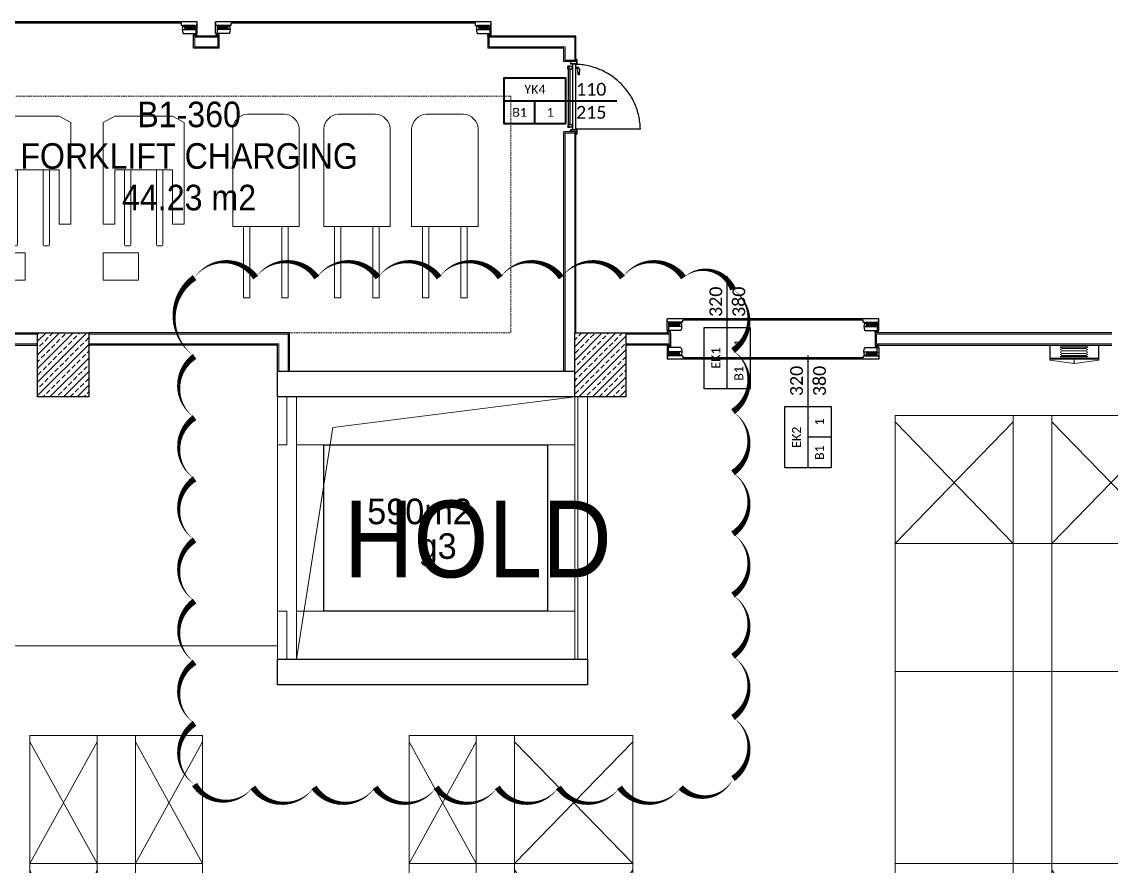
# Model space of a CAD drawing. Header units: metres. Extents: x -20317 to 2216, y -10281 to 3094.
# Drawn here: x -8503 to -6799, y -3259 to -1940 of the extents above; entities that cross this region are included whole.
import ezdxf
from ezdxf.enums import TextEntityAlignment as Align

# ---------------------------------------------------------------- set-up
doc = ezdxf.new("R2010")
doc.units = ezdxf.units.M
doc.header["$MEASUREMENT"] = 0
for name, pattern in [('DASHED', [19.05, 12.7, -6.35]), ('DASHED2', [9.525, 6.35, -3.175]), ('HIDDEN', [9.525, 6.35, -3.175]), ('HIDDEN2', [0.1875, 0.125, -0.0625])]:
    doc.linetypes.add(name, pattern=pattern)
doc.layers.get('0').update_dxf_attribs({"color": 30, "lineweight": 0})
for name, color, linetype, lineweight in [('Ag-040', 2, 'Continuous', 20), ('AG-DOOR-NOTATION-FIRE', 1, 'Continuous', 40), ('AG-FIRE-HOSE', 1, 'Continuous', 0), ('AG-FURNITURE', 9, 'Continuous', 9), ('AG-Wall', 4, 'Continuous', 20), ('AI-040 @ 250', 2, 'Continuous', 20), ('HOLD', 7, 'Continuous', 0), ('shaft', 3, 'Continuous', 20), ('SP1-Equipment', 4, 'Continuous', 9), ('SP2-Flooring', 4, 'DASHED2', 9)]:
    doc.layers.add(name, color=color, linetype=linetype, lineweight=lineweight)
for name, color, linetype in [('AG-DOOR', 2, 'Continuous'), ('AG-DOOR-NOTATION-ROLLING', 52, 'Continuous'), ('AG-DOOR-OPENING', 9, 'HIDDEN'), ('AG-PLASTER', 73, 'Continuous'), ('AI-Equipment unfixed', 7, 'Continuous'), ('V-0_Hatch_Concrete', 252, 'Continuous'), ('V-2_Column', 160, 'Continuous'), ('V-2_Wall_Concrete', 160, 'Continuous'), ('V-5_Mechanical', 222, 'Continuous')]:
    doc.layers.add(name, color=color, linetype=linetype)
doc.styles.add('$0$ARIAL', font='arial.ttf', dxfattribs={"width": 0.9})
doc.styles.add('ARIAL-ING', font='arial.ttf')
doc.styles.add('CALIBRI LIGHT', font='calibril.ttf')
doc.styles.add('IKEA-ACAD-A103_2 Kartal B3 (P1 Parking Level)$0$IIS IKEA SANS', font='')
doc.styles.get('IKEA-ACAD-A103_2 Kartal B3 (P1 Parking Level)$0$IIS IKEA SANS').set_extended_font_data('IKEA Sans')

# ---------------------------------------------------------------- blocks, each defined once
blk = doc.blocks.new('*U16')
at = {"style": '$0$ARIAL'}
for tag, p in [('NO', (1.676, 0.8)), ('MAHAL', (1.676, -1.8)), ('ALAN', (1.676, -4.4))]:
    blk.add_attdef(tag, text='', height=1.6, dxfattribs=at).set_placement(p, align=Align.MIDDLE_CENTER)
blk = doc.blocks.new('$0$150714_ARSA$0$KOLON 80X120')
at = {"layer": 'V-0_Hatch_Concrete'}
h = blk.add_hatch(dxfattribs=at)
h.set_pattern_fill('ANSI33', color=256, scale=60)
h.set_pattern_definition([(45, (-19036.79, -4512.143), (-10.606602, 10.606602), []), (45, (-19026.183, -4512.143), (-10.606602, 10.606602), [7.5, -3.75])])
h.paths.add_polyline_path([(0, 100), (80, 100), (80, 0), (0, 0)])
blk.add_lwpolyline([(0, 100), (80, 100), (80, 0), (0, 0), (0, 100)])
blk = doc.blocks.new('PLR_Fork lift Counter balance')
at = {"layer": 'AG-FURNITURE', "linetype": 'Continuous'}
for p, q in [((268, 2891), (168, 2891)), ((168, 2891), (168, 1776)), ((268, 1776), (268, 2891)), ((868, 2891), (768, 2891)), ((768, 2891), (768, 1776)), ((868, 1776), (868, 2891)), ((0, 1776), (0, 1610)), ((152, 1776), (0, 1776)), ((1041, 1776), (125, 1776)), ((1041, 1776), (1041, 1610)), ((0, 1610), (0, 1176)), ((1041, 1314), (1041, 1610)), ((1041, 1176), (1041, 1314)), ((0, 1176), (0, 270)), ((1041, 270), (1041, 1176)), ((0, 270), (0, 248)), ((0, 248), (8, 205)), ((8, 205), (23, 164)), ((1018, 164), (1033, 205)), ((1033, 205), (1041, 248)), ((1041, 248), (1041, 270)), ((23, 164), (44, 126)), ((44, 126), (73, 93)), ((73, 93), (106, 64)), ((106, 64), (144, 43)), ((144, 43), (185, 28)), ((185, 28), (228, 20)), ((228, 20), (250, 20)), ((250, 20), (791, 20)), ((791, 20), (813, 20)), ((813, 20), (856, 28)), ((856, 28), (897, 43)), ((897, 43), (935, 64)), ((935, 64), (968, 93)), ((968, 93), (997, 126)), ((997, 126), (1018, 164))]:
    blk.add_line(p, q, dxfattribs=at)
blk = doc.blocks.new('PLR_Fork lift Reach truck')
at = {"layer": 'AG-FURNITURE', "linetype": 'Continuous'}
for p, q in [((768, 1270), (2358, 1270)), ((768, 1085), (768, 1270)), ((2358, 1270), (2458, 1085)), ((768, 1085), (1618, 1085)), ((1618, 185), (1618, 1085)), ((2458, 185), (2458, 1085)), ((428, 849), (428, 919)), ((443, 934), (1618, 934)), ((443, 834), (1618, 834)), ((428, 349), (428, 419)), ((443, 434), (1618, 434)), ((443, 334), (1618, 334)), ((768, 185), (1618, 185)), ((768, 0), (768, 185)), ((2358, 0), (2458, 185)), ((768, 0), (2358, 0)), ((770, 0), (1685, 0)), ((770, 0), (770, 0))]:
    blk.add_line(p, q, dxfattribs=at)
for centre, start, end in [((443, 919), 90, 180), ((443, 849), 180, 270), ((443, 419), 90, 180), ((443, 349), 180, 270)]:
    blk.add_arc(centre, 15, start, end, dxfattribs=at)
blk = doc.blocks.new('PLR_Fork lift Electric power jack')
at = {"layer": 'AG-FURNITURE', "linetype": 'Continuous'}
for p, q in [((73, 1780), (7, 1714)), ((120, 1837), (100, 1837)), ((100, 1837), (100, 1787)), ((630, 1837), (100, 1837)), ((630, 1787), (630, 1837)), ((640, 1787), (630, 1787)), ((723, 1714), (657, 1780)), ((0, 1697), (0, 1527)), ((730, 1529), (730, 1697)), ((0, 1527), (0, 1387)), ((0, 1387), (0, 1172)), ((730, 1387), (730, 1529)), ((730, 1172), (730, 1387)), ((25, 1147), (705, 1147)), ((90, 1147), (90, 90)), ((270, 90), (270, 1147)), ((460, 1147), (460, 90)), ((640, 90), (640, 1147)), ((460, 90), (460, 82))]:
    blk.add_line(p, q, dxfattribs=at)
for centre, radius, start, end in [((25, 1697), 25, 135, 180), ((92, 1763), 25.6, 71.5868, 138.6502), ((640, 1763), 24.6, 44.4741, 90.1596), ((705, 1697), 25, 0, 45), ((25, 1172), 25, 180.0925, 269.9664), ((705, 1172), 25, 270.0336, 359.9075), ((180, 90), 90, 180, 0), ((550, 90), 90, 180, 0)]:
    blk.add_arc(centre, radius, start, end, dxfattribs=at)
blk = doc.blocks.new('A$C49C51FAF')
at = {"layer": 'AG-FURNITURE', "linetype": 'DASHED', "ltscale": 2}
for p, q in [((11510, 4261), (0, 4261)), ((0, 4261), (0, 560))]:
    blk.add_line(p, q, dxfattribs=at)
blk.add_lwpolyline([(11510, 4261), (11510, 560), (0, 560)], dxfattribs=at)
at = {"layer": 'AG-FURNITURE', "linetype": 'Continuous', "flags": 128}
for points in [[(6375, 1386), (5820, 1386), (5820, 1811), (6375, 1811)], [(8148, 1386), (7593, 1386), (7593, 1811), (8148, 1811)], [(9451, 1386), (9901, 1386), (9901, 1736), (9451, 1736)], [(10439, 1386), (10889, 1386), (10889, 1736), (10439, 1736)]]:
    blk.add_lwpolyline(points, close=True, dxfattribs=at)
at = {"layer": 'AI-Equipment unfixed', "linetype": 'Continuous', "zscale": 1000}
for name, p, rotation in [('PLR_Fork lift Counter balance', (1550, 4002), 180), ('PLR_Fork lift Counter balance', (2926, 4002), 180), ('PLR_Fork lift Counter balance', (4348, 4002), 180), ('PLR_Fork lift Reach truck', (6376, 1492), 90), ('PLR_Fork lift Reach truck', (8148, 1492), 90)]:
    blk.add_blockref(name, p, dxfattribs=dict(at, rotation=rotation))
for p in [(9183, 1915), (10171, 1915)]:
    blk.add_blockref('PLR_Fork lift Electric power jack', p, dxfattribs=at)
blk = doc.blocks.new('*U43')
at = {"layer": 'AG-DOOR'}
for p, q in [((-1424, -762), (-1424, -578)), ((-1418, -633), (-1424, -578)), ((-1418, -633), (-1424, -578)), ((1887, -578), (-1424, -578)), ((-1179, -633), (-1418, -633)), ((-1401, -633), (-1401, -762)), ((1643, -599), (-1179, -599)), ((-1179, -633), (-1179, -599)), ((1643, -633), (1643, -599)), ((1643, -633), (1882, -633)), ((1865, -633), (1865, -762)), ((1882, -633), (1887, -578)), ((1882, -633), (1887, -578)), ((1887, -762), (1887, -578)), ((-1207, -762), (-1424, -762)), ((-1418, -800), (-1418, -779)), ((-1368, -779), (-1418, -779)), ((-1418, -800), (-1368, -800)), ((-1415, -762), (-1415, -779)), ((-1191, -697), (-1401, -697)), ((-1399, -762), (-1399, -779)), ((-1368, -800), (-1368, -779)), ((1655, -697), (1865, -697)), ((1670, -762), (1887, -762)), ((1832, -800), (1832, -779)), ((1832, -779), (1882, -779)), ((1882, -800), (1832, -800)), ((1862, -762), (1862, -779)), ((1879, -762), (1879, -779)), ((1882, -800), (1882, -779))]:
    blk.add_line(p, q, dxfattribs=at)
for centre, radius, start, end in [((-1188, -724), 217, 156.7324, 169.4598), ((-1381, -641), 7.52, 23.2679, 156.7321), ((-1167, -724), 217, 156.7324, 172.9381), ((-1573, -724), 217, 20.7991, 23.2649), ((-1573, -724), 217, 20.7991, 23.2649), ((-1360, -641), 7.52, 23.2679, 156.7321), ((-1146, -724), 217, 156.7313, 172.9401), ((-1552, -724), 217, 20.7991, 23.2649), ((-1552, -724), 217, 20.7991, 23.2649), ((-1339, -641), 7.52, 23.2679, 156.7321), ((-1126, -724), 217, 156.7313, 172.9401), ((-1531, -724), 217, 20.7991, 23.2649), ((-1318, -641), 7.52, 23.2679, 156.7321), ((-1105, -724), 217, 156.7313, 172.9401), ((-1511, -724), 217, 20.7991, 23.2649), ((-1297, -641), 7.52, 23.2679, 156.7321), ((-1084, -724), 217, 156.7313, 172.9401), ((-1490, -724), 217, 20.7991, 23.2649), ((-1276, -641), 7.52, 23.2679, 156.7321), ((-1063, -724), 217, 156.7313, 172.9401), ((-1469, -724), 217, 20.7991, 23.2649), ((-1255, -641), 7.52, 23.2679, 156.7321), ((-1042, -724), 217, 156.6879, 172.941), ((-1447, -723), 216, 20.7967, 23.2721), ((-1234, -641), 7.52, 23.2679, 156.7321), ((-1021, -724), 217, 156.6868, 172.9413), ((-1427, -724), 217, 20.7991, 23.2649), ((-1214, -641), 7.52, 23.2663, 156.7337), ((-1319, -700), 129, 331.1568, 29.3851), ((1783, -700), 129, 150.6149, 208.8432), ((1677, -641), 7.52, 23.2663, 156.7337), ((1485, -724), 217, 7.0587, 23.3132), ((1890, -724), 217, 156.7351, 159.2009), ((1698, -641), 7.52, 23.2679, 156.7321), ((1506, -724), 217, 7.059, 23.3121), ((1911, -723), 216, 156.7279, 159.2033), ((1719, -641), 7.52, 23.2679, 156.7321), ((1527, -724), 217, 7.0599, 23.2687), ((1933, -724), 217, 156.7351, 159.2009), ((1740, -641), 7.52, 23.2679, 156.7321), ((1548, -724), 217, 7.0599, 23.2687), ((1953, -724), 217, 156.7351, 159.2009), ((1761, -641), 7.52, 23.2679, 156.7321), ((1568, -724), 217, 7.0599, 23.2687), ((1974, -724), 217, 156.7351, 159.2009), ((1782, -641), 7.52, 23.2679, 156.7321), ((1589, -724), 217, 7.0599, 23.2687), ((1995, -724), 217, 156.7351, 159.2009), ((1802, -641), 7.52, 23.2679, 156.7321), ((1610, -724), 217, 7.0599, 23.2687), ((2016, -724), 217, 156.7351, 159.2009), ((2016, -724), 217, 156.7351, 159.2009), ((1823, -641), 7.52, 23.2679, 156.7321), ((1631, -724), 217, 7.0619, 23.2676), ((2037, -724), 217, 156.7351, 159.2009), ((2037, -724), 217, 156.7351, 159.2009), ((1844, -641), 7.52, 23.2679, 156.7321), ((1652, -724), 217, 10.5402, 23.2676)]:
    blk.add_arc(centre, radius, start, end, dxfattribs=at)
blk = doc.blocks.new('Racking 1_2')
at = {"layer": 'SP1-Equipment', "color": 7, "linetype": 'Continuous', "lineweight": 20}
for p, q in [((0, 1050), (0, 1650)), ((3000, 1050), (0, 1050)), ((0, 1050), (0, 0)), ((100, 1050), (1500, 525)), ((3000, 0), (3000, 1050)), ((100, 0), (1500, 525)), ((0, 0), (3000, 0))]:
    blk.add_line(p, q, dxfattribs=at)
blk = doc.blocks.new('Racking 1_5')
at = {"layer": 'SP1-Equipment', "color": 7, "linetype": 'Continuous', "lineweight": 20}
for p, q in [((3000, 1050), (0, 1050)), ((0, 1050), (0, 0)), ((3000, 0), (3000, 1050)), ((0, 0), (3000, 0))]:
    blk.add_line(p, q, dxfattribs=at)
blk.add_point((0, 1050), dxfattribs=at)
blk = doc.blocks.new('Racking 1')
at = {"layer": 'SP1-Equipment', "color": 7, "linetype": 'Continuous', "lineweight": 20}
for p, q in [((0, 1050), (0, 1650)), ((3000, 1050), (0, 1050)), ((0, 1050), (0, 0)), ((3000, 0), (3000, 1050)), ((0, 0), (3000, 0))]:
    blk.add_line(p, q, dxfattribs=at)
blk = doc.blocks.new('Racking 1_7')
at = {"layer": 'SP1-Equipment', "color": 7, "linetype": 'Continuous', "lineweight": 20}
for p, q in [((3000, 1850), (0, 1850)), ((0, 1850), (0, 0)), ((100, 1850), (1500, 925)), ((3000, 0), (3000, 1850)), ((100, 0), (1500, 925)), ((0, 0), (3000, 0))]:
    blk.add_line(p, q, dxfattribs=at)
blk.add_point((0, 1850), dxfattribs=at)
blk = doc.blocks.new('Racking 1_10')
at = {"layer": 'SP1-Equipment', "color": 7, "linetype": 'Continuous', "lineweight": 20}
for p, q in [((0, 1850), (0, 2450)), ((3000, 1850), (0, 1850)), ((0, 1850), (0, 0)), ((3000, 0), (3000, 1850)), ((0, 0), (3000, 0))]:
    blk.add_line(p, q, dxfattribs=at)
blk = doc.blocks.new('Racking 1_8')
at = {"layer": 'SP1-Equipment', "color": 7, "linetype": 'Continuous', "lineweight": 20}
for p, q in [((3000, 1850), (0, 1850)), ((0, 1850), (0, 0)), ((3000, 0), (3000, 1850)), ((0, 0), (3000, 0))]:
    blk.add_line(p, q, dxfattribs=at)
blk.add_point((0, 1850), dxfattribs=at)
blk = doc.blocks.new('Racking 1_34')
at = {"layer": 'SP1-Equipment', "color": 7, "linetype": 'Continuous', "lineweight": 20}
for p, q in [((0, 1850), (0, 2450)), ((2000, 1850), (0, 1850)), ((0, 1850), (0, 0)), ((2000, 0), (2000, 1850)), ((0, 0), (2000, 0))]:
    blk.add_line(p, q, dxfattribs=at)
blk = doc.blocks.new('Racking 1_35')
at = {"layer": 'SP1-Equipment', "color": 7, "linetype": 'Continuous', "lineweight": 20}
for p, q in [((2000, 1850), (0, 1850)), ((0, 1850), (0, 0)), ((2000, 0), (2000, 1850)), ((0, 0), (2000, 0))]:
    blk.add_line(p, q, dxfattribs=at)
blk.add_point((0, 1850), dxfattribs=at)
blk = doc.blocks.new('Racking 1_38')
at = {"layer": 'SP1-Equipment', "color": 7, "linetype": 'Continuous', "lineweight": 20}
for p, q in [((0, 1850), (0, 2450)), ((2000, 1850), (0, 1850)), ((0, 1850), (0, 0)), ((100, 0), (2000, 1850)), ((2000, 0), (100, 1850)), ((2000, 0), (2000, 1850)), ((0, 0), (2000, 0))]:
    blk.add_line(p, q, dxfattribs=at)
blk = doc.blocks.new('Racking 1_39')
at = {"layer": 'SP1-Equipment', "color": 7, "linetype": 'Continuous', "lineweight": 20}
for p, q in [((2000, 1850), (0, 1850)), ((0, 1850), (0, 0)), ((100, 0), (2000, 1850)), ((2000, 0), (100, 1850)), ((2000, 0), (2000, 1850)), ((0, 0), (2000, 0))]:
    blk.add_line(p, q, dxfattribs=at)
blk.add_point((0, 1850), dxfattribs=at)
blk = doc.blocks.new('A$C2E8D7F0A')
at = {"layer": 'SP1-Equipment', "color": 7, "linetype": 'Continuous', "lineweight": 20}
for p, q in [((7880, 36208), (7880, 34208)), ((8930, 36208), (7880, 36208)), ((8930, 34208), (8930, 36208)), ((9530, 36208), (8930, 36208)), ((9530, 36208), (9530, 34208)), ((10580, 36208), (9530, 36208)), ((10580, 34208), (10580, 36208)), ((13810, 36208), (13810, 34208)), ((14860, 36208), (13810, 36208)), ((14860, 34208), (14860, 36208)), ((15460, 36208), (14860, 36208)), ((15460, 36208), (15460, 34208)), ((17310, 36208), (15460, 36208)), ((17310, 34208), (17310, 36208)), ((7880, 36108), (8930, 34208)), ((7880, 34208), (8930, 36108)), ((9530, 36108), (10580, 34208)), ((9530, 34208), (10580, 36108)), ((13810, 36108), (14860, 34208)), ((13810, 34208), (14860, 36108)), ((15460, 36108), (17310, 34208)), ((15460, 34208), (17310, 36108)), ((15460, 34208), (17310, 34208))]:
    blk.add_line(p, q, dxfattribs=at)
at = {"layer": 'SP1-Equipment', "color": 7, "linetype": 'Continuous', "lineweight": 40, "zscale": 1000, "rotation": 270}
for name, p in [('Racking 1_38', (21410, 41208)), ('Racking 1_34', (21410, 39208)), ('Racking 1_10', (21410, 37208)), ('Racking 1_2', (7880, 34208)), ('Racking 1', (13810, 34208)), ('Racking 1_10', (21410, 34208))]:
    blk.add_blockref(name, p, dxfattribs=at)
at = {"layer": 'SP1-Equipment', "color": 7, "linetype": 'Continuous', "lineweight": 40, "xscale": -0.9999999999999999, "zscale": 1000, "rotation": 90}
for name, p in [('Racking 1_39', (25710, 41208)), ('Racking 1_35', (25710, 39208)), ('Racking 1_8', (25710, 37208)), ('Racking 1_5', (10580, 34208)), ('Racking 1_7', (17310, 34208)), ('Racking 1_7', (25710, 34208))]:
    blk.add_blockref(name, p, dxfattribs=at)
blk = doc.blocks.new('YD')
at = {"layer": 'AG-FIRE-HOSE'}
for p, q in [((-165, 214, 1020), (-165, 564, 1020)), ((-130, 569, 1020), (-130, 209, 1020)), ((-90, 209, 1020), (-90, 569, 1020)), ((-51, 569, 1020), (-51, 209, 1020)), ((-220, 389, 1020), (-204, 389, 1020))]:
    blk.add_line(p, q, dxfattribs=at)
at = {"layer": 'AG-FIRE-HOSE', "elevation": 1020}
for points in [[(-220, 770), (-236, 770), (-288, 394, 0.037389), (-220, 389, -23668932620.97506)], [(-220, 0), (-236, 0), (-288, 384, -0.037389), (-220, 389, 23668932620.97506)]]:
    blk.add_lwpolyline(points, format="xyb", dxfattribs=at)
for points in [[(-220, 0), (0, 0), (0, 770), (-220, 770), (-220, 0)], [(-181, 605), (-165, 564), (-149, 605), (-130, 569), (-110, 605), (-90, 569), (-71, 605), (-51, 569), (-31, 605)], [(-181, 173), (-165, 214), (-149, 173), (-130, 209), (-110, 173), (-90, 209), (-71, 173), (-51, 209), (-31, 173)]]:
    blk.add_lwpolyline(points, dxfattribs=at)
for points in [[(-204, 8), (-8, 8), (-8, 762), (-204, 762)], [(-185, 173), (-181, 173), (-181, 605), (-185, 605)], [(-31, 605), (-28, 605), (-28, 173), (-31, 173)]]:
    blk.add_lwpolyline(points, close=True, dxfattribs=at)
blk = doc.blocks.new('*U118')
blk.add_lwpolyline([(1000, -450), (2200, -450), (2200, 450), (1000, 450)], close=True)
for points in [[(2200, 0), (0, 0)], [(1600, -450), (1600, 0)]]:
    blk.add_lwpolyline(points)
at = {"style": 'CALIBRI LIGHT'}
for tag, height, p in [('GENİŞLİK', 250, (500, 225)), ('KAPIKODU', 175, (1600, 225)), ('YÜKSEKLİK', 250, (500, -225)), ('KATTAKI.SAYISI', 175, (1300, -225)), ('BULUNDUGU.KAT', 175, (1900, -225))]:
    blk.add_attdef(tag, text='', height=height, dxfattribs=at).set_placement(p, align=Align.MIDDLE_CENTER)
blk = doc.blocks.new('A$C18A714C1')
at = {"layer": 'AG-DOOR'}
for p, q in [((-355.6, 3.7), (-355.6, 22.2)), ((-355, 16.7), (-355.6, 22.2)), ((-355, 16.7), (-355.6, 22.2)), ((5.6, 22.2), (-355.6, 22.2)), ((-18.9, 20.1), (-331.1, 20.1)), ((-331.1, 16.7), (-331.1, 20.1)), ((-18.9, 16.7), (-18.9, 20.1)), ((5, 16.7), (5.6, 22.2)), ((5, 16.7), (5.6, 22.2)), ((5.6, 3.7), (5.6, 22.2)), ((-333.8, 3.7), (-355.6, 3.7)), ((-331.1, 16.7), (-355, 16.7)), ((-355, 0), (-355, 2.1)), ((-350, 2.1), (-355, 2.1)), ((-354.7, 3.7), (-354.7, 2.1)), ((-353.3, 16.7), (-353.3, 3.7)), ((-332.3, 10.3), (-353.3, 10.3)), ((-353.1, 3.7), (-353.1, 2.1)), ((-350, 0), (-350, 2.1)), ((-18.9, 16.7), (5, 16.7)), ((-17.7, 10.3), (3.3, 10.3)), ((-16.2, 3.7), (5.6, 3.7)), ((0, 0), (0, 2.1)), ((0, 2.1), (5, 2.1)), ((3.1, 3.7), (3.1, 2.1)), ((3.3, 16.7), (3.3, 3.7)), ((4.7, 3.7), (4.7, 2.1)), ((5, 0), (5, 2.1)), ((-355, 0), (-350, 0)), ((5, 0), (0, 0))]:
    blk.add_line(p, q, dxfattribs=at)
for centre, radius, start, end in [((-332, 7.6), 21.7, 156.7324, 169.4598), ((-351.2, 15.9), 0.752, 23.2679, 156.7321), ((-329.9, 7.6), 21.7, 156.7324, 172.9381), ((-370.5, 7.6), 21.7, 20.7991, 23.2649), ((-370.5, 7.6), 21.7, 20.7991, 23.2649), ((-349.1, 15.9), 0.752, 23.2679, 156.7321), ((-327.8, 7.6), 21.7, 156.7313, 172.9401), ((-368.4, 7.6), 21.7, 20.7991, 23.2649), ((-368.4, 7.6), 21.7, 20.7991, 23.2649), ((-347.1, 15.9), 0.752, 23.2679, 156.7321), ((-325.7, 7.6), 21.7, 156.7313, 172.9401), ((-366.3, 7.6), 21.7, 20.7991, 23.2649), ((-345, 15.9), 0.752, 23.2679, 156.7321), ((-323.7, 7.6), 21.7, 156.7313, 172.9401), ((-364.2, 7.6), 21.7, 20.7991, 23.2649), ((-342.9, 15.9), 0.752, 23.2679, 156.7321), ((-321.6, 7.6), 21.7, 156.7313, 172.9401), ((-362.2, 7.6), 21.7, 20.7991, 23.2649), ((-340.8, 15.9), 0.752, 23.2679, 156.7321), ((-319.5, 7.6), 21.7, 156.7313, 172.9401), ((-360.1, 7.6), 21.7, 20.7991, 23.2649), ((-338.7, 15.9), 0.752, 23.2679, 156.7321), ((-317.4, 7.6), 21.7, 156.6879, 172.941), ((-357.9, 7.7), 21.6, 20.7967, 23.2721), ((-336.6, 15.9), 0.752, 23.2679, 156.7321), ((-315.3, 7.6), 21.7, 156.6868, 172.9413), ((-355.9, 7.6), 21.7, 20.7991, 23.2649), ((-334.5, 15.9), 0.752, 23.2663, 156.7337), ((-345.1, 10), 12.9, 331.1568, 29.3851), ((-4.9, 10), 12.9, 150.6149, 208.8432), ((-15.5, 15.9), 0.752, 23.2663, 156.7337), ((-34.7, 7.6), 21.7, 7.0587, 23.3132), ((5.9, 7.6), 21.7, 156.7351, 159.2009), ((-13.4, 15.9), 0.752, 23.2679, 156.7321), ((-32.6, 7.6), 21.7, 7.059, 23.3121), ((7.9, 7.7), 21.6, 156.7279, 159.2033), ((-11.3, 15.9), 0.752, 23.2679, 156.7321), ((-30.5, 7.6), 21.7, 7.0599, 23.2687), ((10.1, 7.6), 21.7, 156.7351, 159.2009), ((-9.2, 15.9), 0.752, 23.2679, 156.7321), ((-28.4, 7.6), 21.7, 7.0599, 23.2687), ((12.2, 7.6), 21.7, 156.7351, 159.2009), ((-7.1, 15.9), 0.752, 23.2679, 156.7321), ((-26.3, 7.6), 21.7, 7.0599, 23.2687), ((14.2, 7.6), 21.7, 156.7351, 159.2009), ((-5, 15.9), 0.752, 23.2679, 156.7321), ((-24.3, 7.6), 21.7, 7.0599, 23.2687), ((16.3, 7.6), 21.7, 156.7351, 159.2009), ((-2.9, 15.9), 0.752, 23.2679, 156.7321), ((-22.2, 7.6), 21.7, 7.0599, 23.2687), ((18.4, 7.6), 21.7, 156.7351, 159.2009), ((18.4, 7.6), 21.7, 156.7351, 159.2009), ((-0.9, 15.9), 0.752, 23.2679, 156.7321), ((-20.1, 7.6), 21.7, 7.0619, 23.2676), ((20.5, 7.6), 21.7, 156.7351, 159.2009), ((20.5, 7.6), 21.7, 156.7351, 159.2009), ((1.2, 15.9), 0.752, 23.2679, 156.7321), ((-18, 7.6), 21.7, 10.5402, 23.2676)]:
    blk.add_arc(centre, radius, start, end, dxfattribs=at)
blk = doc.blocks.new('A$C32196F0F')
at = {"color": 122}
for p, q in [((11, 3.5), (10.5, 3.5)), ((10.5, 3.5), (10.5, 0.3)), ((15.2, 0), (10.8, 0)), ((11, 6.5), (11, 7.5)), ((15, 6.5), (15, 7.5)), ((15.5, 3.5), (15, 3.5)), ((15.5, 3.5), (15.5, 0.3)), ((15.5, 3), (101.5, 3)), ((15.5, 0.5), (101.5, 0.5)), ((101.5, 3.5), (102, 3.5)), ((101.5, 3.5), (101.5, 0.3)), ((101.8, 0), (106.2, 0)), ((102, 6.5), (102, 7.5)), ((106, 6.5), (106, 7.5)), ((106, 3.5), (106.5, 3.5)), ((106.5, 3.5), (106.5, 0.3))]:
    blk.add_line(p, q, dxfattribs=at)
at = {"linetype": 'HIDDEN2'}
for p, q in [((109.9, 12.8), (107.4, 12.8)), ((108.7, 11.6), (108.7, 14.1))]:
    blk.add_line(p, q, dxfattribs=at)
at = {"color": 253}
blk.add_lwpolyline([(12.2, 12), (12.2, 14.9, -0.414214), (15.2, 17.9), (23.7, 17.4, -0.502224), (24.2, 16.7), (23.9, 15.9), (23.9, 15.9), (15.2, 15.4, 0.414214), (14.2, 14.4), (14.2, 12)], format="xyb", dxfattribs=at)
at = {"color": 122}
for points in [[(7, 4.3), (7, 13.8, 0.414214), (6.8, 14), (0.2, 14, 0.414214), (0, 13.8), (0, 12.5), (0.1, 12.5), (0.1, 13.8, -0.414214), (0.2, 13.9), (6.8, 13.9, -0.414214), (6.8, 13.8), (6.8, 4.3), (6.8, 4.3, -0.414214), (6.7, 4.2), (3.5, 4.2), (3.5, 4.2), (3.5, 4), (6.7, 4, 0.414214), (7, 4.3)], [(110, 4.3), (110, 13.8, -0.414214), (110.2, 14), (116.8, 14, -0.414214), (117, 13.8), (117, 12.5), (116.8, 12.5), (116.8, 13.8, 0.414214), (116.8, 13.9), (110.2, 13.9, 0.414214), (110.1, 13.8), (110.1, 4.3), (110.1, 4.3, 0.414214), (110.3, 4.2), (113.5, 4.2), (113.5, 4.2), (113.5, 4), (110.3, 4, -0.414214), (110, 4.3)]]:
    blk.add_lwpolyline(points, format="xyb", dxfattribs=at)
blk.add_lwpolyline([(110, 7.5), (7, 7.5), (7, 11.5), (110, 11.5)], close=True)
for points in [[(15, 6.5), (11, 6.5), (11, 1.5), (15, 1.5)], [(102, 6.5), (106, 6.5), (106, 1.5), (102, 1.5)]]:
    blk.add_lwpolyline(points, close=True, dxfattribs=at)
at = {"linetype": 'HIDDEN2'}
for radius in [0.75, 0.5]:
    blk.add_circle((108.7, 12.8), radius, dxfattribs=at)
at = {"color": 122}
for centre, start, end in [((10.8, 0.3), 180, 270), ((15.2, 0.3), 270, 360), ((101.8, 0.3), 180, 270), ((106.2, 0.3), 270, 360)]:
    blk.add_arc(centre, 0.3, start, end, dxfattribs=at)
at = {"layer": 'AG-DOOR-OPENING', "color": 9, "linetype": 'HIDDEN', "ltscale": 200}
blk.add_line((108.7, 12.8), (108.7, 113.2), dxfattribs=at)
blk.add_arc((111.2, 9.8), 103.4, 91.3869, 179.1783, dxfattribs=at)

msp = doc.modelspace()

# ---------------------------------------------------------------- linework, layer by layer
at = {"linetype": 'Continuous'}
for points in [[(-8030.9, -2600.9), (-8073.4, -2600.9), (-8073.4, -2860.9), (-8030.9, -2860.9)], [(-7638.4, -2600.9), (-7680.9, -2600.9), (-7680.9, -2860.9), (-7638.4, -2860.9)]]:
    msp.add_lwpolyline(points, close=True, dxfattribs=at)
at = {"layer": 'AG-DOOR'}
for p, q in [((-8200, -1958), (-8200, -1939.6)), ((-8199.4, -1945.1), (-8200, -1939.6)), ((-8199.4, -1945.1), (-8200, -1939.6)), ((-7768.9, -1939.6), (-8200, -1939.6)), ((-7793.3, -1941.7), (-8175.5, -1941.7)), ((-8175.5, -1945.1), (-8175.5, -1941.7)), ((-7793.3, -1945.1), (-7793.3, -1941.7)), ((-7769.4, -1945.1), (-7768.9, -1939.6)), ((-7769.4, -1945.1), (-7768.9, -1939.6)), ((-7768.9, -1958), (-7768.9, -1939.6)), ((-8178.3, -1958), (-8200, -1958)), ((-8175.5, -1945.1), (-8199.4, -1945.1)), ((-8199.2, -1958), (-8199.2, -1959.7)), ((-8197.8, -1945.1), (-8197.8, -1958)), ((-8176.7, -1951.5), (-8197.8, -1951.5)), ((-8197.5, -1958), (-8197.5, -1959.7)), ((-7793.3, -1945.1), (-7769.4, -1945.1)), ((-7792.1, -1951.5), (-7771.1, -1951.5)), ((-7790.6, -1958), (-7768.9, -1958)), ((-7771.4, -1958), (-7771.4, -1959.7)), ((-7771.1, -1945.1), (-7771.1, -1958)), ((-7769.7, -1958), (-7769.7, -1959.7)), ((-8199.4, -1961.8), (-8199.4, -1959.7)), ((-8194.4, -1959.7), (-8199.4, -1959.7)), ((-8199.4, -1961.8), (-8194.4, -1961.8)), ((-8194.4, -1961.8), (-8194.4, -1959.7)), ((-7774.4, -1961.8), (-7774.4, -1959.7)), ((-7774.4, -1959.7), (-7769.4, -1959.7)), ((-7769.4, -1961.8), (-7774.4, -1961.8)), ((-7769.4, -1961.8), (-7769.4, -1959.7))]:
    msp.add_line(p, q, dxfattribs=at)
for centre, radius, start, end in [((-8176.4, -1954.1), 21.7, 156.7324, 169.4598), ((-8195.7, -1945.9), 0.752, 23.2679, 156.7321), ((-8174.3, -1954.1), 21.7, 156.7324, 172.9381), ((-8214.9, -1954.2), 21.7, 20.7991, 23.2649), ((-8214.9, -1954.2), 21.7, 20.7991, 23.2649), ((-8193.6, -1945.9), 0.752, 23.2679, 156.7321), ((-8172.3, -1954.1), 21.7, 156.7313, 172.9401), ((-8212.8, -1954.2), 21.7, 20.7991, 23.2649), ((-8212.8, -1954.2), 21.7, 20.7991, 23.2649), ((-8191.5, -1945.9), 0.752, 23.2679, 156.7321), ((-8170.2, -1954.1), 21.7, 156.7313, 172.9401), ((-8210.8, -1954.2), 21.7, 20.7991, 23.2649), ((-8189.4, -1945.9), 0.752, 23.2679, 156.7321), ((-8168.1, -1954.1), 21.7, 156.7313, 172.9401), ((-8208.7, -1954.2), 21.7, 20.7991, 23.2649), ((-8187.3, -1945.9), 0.752, 23.2679, 156.7321), ((-8166, -1954.1), 21.7, 156.7313, 172.9401), ((-8206.6, -1954.2), 21.7, 20.7991, 23.2649), ((-8185.2, -1945.9), 0.752, 23.2679, 156.7321), ((-8163.9, -1954.1), 21.7, 156.7313, 172.9401), ((-8204.5, -1954.2), 21.7, 20.7991, 23.2649), ((-8183.2, -1945.9), 0.752, 23.2679, 156.7321), ((-8161.8, -1954.1), 21.7, 156.6879, 172.941), ((-8202.3, -1954.1), 21.6, 20.7967, 23.2721), ((-8181, -1945.9), 0.752, 23.2679, 156.7321), ((-8159.8, -1954.1), 21.7, 156.6868, 172.9413), ((-8200.3, -1954.2), 21.7, 20.7991, 23.2649), ((-8179, -1945.9), 0.752, 23.2663, 156.7337), ((-8189.6, -1951.8), 12.9, 331.1568, 29.3851), ((-7779.3, -1951.8), 12.9, 150.6149, 208.8432), ((-7789.9, -1945.9), 0.752, 23.2663, 156.7337), ((-7809.1, -1954.1), 21.7, 7.0587, 23.3132), ((-7768.6, -1954.2), 21.7, 156.7351, 159.2009), ((-7787.8, -1945.9), 0.752, 23.2679, 156.7321), ((-7807, -1954.1), 21.7, 7.059, 23.3121), ((-7766.5, -1954.1), 21.6, 156.7279, 159.2033), ((-7785.7, -1945.9), 0.752, 23.2679, 156.7321), ((-7804.9, -1954.1), 21.7, 7.0599, 23.2687), ((-7764.4, -1954.2), 21.7, 156.7351, 159.2009), ((-7783.6, -1945.9), 0.752, 23.2679, 156.7321), ((-7802.9, -1954.1), 21.7, 7.0599, 23.2687), ((-7762.3, -1954.2), 21.7, 156.7351, 159.2009), ((-7781.5, -1945.9), 0.752, 23.2679, 156.7321), ((-7800.8, -1954.1), 21.7, 7.0599, 23.2687), ((-7760.2, -1954.2), 21.7, 156.7351, 159.2009), ((-7779.5, -1945.9), 0.752, 23.2679, 156.7321), ((-7798.7, -1954.1), 21.7, 7.0599, 23.2687), ((-7758.1, -1954.2), 21.7, 156.7351, 159.2009), ((-7777.4, -1945.9), 0.752, 23.2679, 156.7321), ((-7796.6, -1954.1), 21.7, 7.0599, 23.2687), ((-7756, -1954.2), 21.7, 156.7351, 159.2009), ((-7756, -1954.2), 21.7, 156.7351, 159.2009), ((-7775.3, -1945.9), 0.752, 23.2679, 156.7321), ((-7794.5, -1954.1), 21.7, 7.0619, 23.2676), ((-7753.9, -1954.2), 21.7, 156.7351, 159.2009), ((-7753.9, -1954.2), 21.7, 156.7351, 159.2009), ((-7773.2, -1945.9), 0.752, 23.2679, 156.7321), ((-7792.4, -1954.1), 21.7, 10.5402, 23.2676)]:
    msp.add_arc(centre, radius, start, end, dxfattribs=at)
at = {"layer": 'AG-PLASTER'}
for p, q in [((-8234.4, -1980.8), (-8234.4, -1961.8)), ((-8194.4, -1961.8), (-8234.4, -1961.8)), ((-8194.4, -1980.8), (-8194.4, -1961.8)), ((-8194.4, -1980.8), (-8234.4, -1980.8)), ((-7636.4, -2001.8), (-7655.4, -2001.8)), ((-7636.4, -2111.8), (-7655.4, -2111.8)), ((-8889.4, -2425.9), (-8478.4, -2425.9)), ((-8889.4, -2444.9), (-8478.4, -2444.9))]:
    msp.add_line(p, q, dxfattribs=at)
for points in [[(-7636.4, -2001.8), (-7636.4, -1961.8), (-7774.4, -1961.8), (-7774.4, -1980.8)], [(-7655.4, -2001.8), (-7655.4, -1980.8), (-7774.4, -1980.8)], [(-7655.4, -2485.9), (-7655.4, -2111.8)], [(-7636.4, -2425.9), (-7636.4, -2111.8)], [(-8084.4, -2485.9), (-8084.4, -2425.9), (-8398.4, -2425.9)], [(-7558.4, -2425.9), (-7488.4, -2425.9), (-7488.4, -2444.9), (-7558.4, -2444.9)], [(-6798.4, -2425.9), (-7168.4, -2425.9), (-7168.4, -2444.9), (-6798.4, -2444.9)], [(-8103.4, -2485.9), (-8103.4, -2444.9), (-8398.4, -2444.9)]]:
    msp.add_lwpolyline(points, dxfattribs=at)
at = {"layer": 'AG-Wall'}
for p, q in [((-7638.4, -1999.8), (-7653.4, -1999.8)), ((-7638.4, -2113.8), (-7653.4, -2113.8)), ((-8891.4, -2427.9), (-8478.4, -2427.9)), ((-8891.4, -2442.9), (-8478.4, -2442.9)), ((-8103.4, -2525.9), (-8103.4, -2600.9)), ((-8088.4, -2525.9), (-8088.4, -2600.9)), ((-7633.4, -2935.9), (-7633.4, -2525.9)), ((-7618.4, -2935.9), (-7618.4, -2525.9)), ((-8088.4, -2600.9), (-8103.4, -2600.9)), ((-8088.4, -2860.9), (-8103.4, -2860.9)), ((-8103.4, -2860.9), (-8103.4, -2935.9)), ((-8088.4, -2860.9), (-8088.4, -2935.9))]:
    msp.add_line(p, q, dxfattribs=at)
msp.add_lwpolyline([(-8196.4, -1963.8), (-8196.4, -1978.8), (-8232.4, -1978.8), (-8232.4, -1963.8)], close=True, dxfattribs=at)
for points in [[(-7653.4, -1999.8), (-7653.4, -1978.8), (-7772.4, -1978.8), (-7772.4, -1963.8), (-7638.4, -1963.8), (-7638.4, -1999.8)], [(-7653.4, -2485.9), (-7653.4, -2113.8)], [(-7638.4, -2113.8), (-7638.4, -2425.9)], [(-8086.4, -2485.9), (-8086.4, -2427.9), (-8398.4, -2427.9)], [(-7490.4, -2427.9), (-7558.4, -2427.9)], [(-7558.4, -2442.9), (-7490.4, -2442.9), (-7490.4, -2427.9), (-7558.4, -2427.9)], [(-6798.4, -2427.9), (-7166.4, -2427.9), (-7166.4, -2442.9), (-6798.4, -2442.9)], [(-8101.4, -2485.9), (-8101.4, -2442.9), (-8398.4, -2442.9)], [(-7490.4, -2442.9), (-7558.4, -2442.9)], [(-7558.4, -2442.9), (-7490.4, -2442.9)]]:
    msp.add_lwpolyline(points, dxfattribs=at)
at = {"layer": 'HOLD'}
msp.add_lwpolyline([(-8232.9, -2339.4, 0, 9.56, -0.520567), (-8137.3, -2339.4, 0, 9.56, -0.520567), (-8041.7, -2339.4, 0, 9.56, -0.520567), (-7946.1, -2339.4, 0, 9.56, -0.520567), (-7850.5, -2339.4, 0, 9.56, -0.520567), (-7754.9, -2339.4, 0, 9.56, -0.520567), (-7659.3, -2339.4, 0, 9.56, -0.520567), (-7563.7, -2339.4, 0, 9.56, -0.520567), (-7468.1, -2339.4, 0, 9.56, -0.520567), (-7390.8, -2357.7, 0, 9.56, -0.520567), (-7390.8, -2453.3, 0, 9.56, -0.520567), (-7390.8, -2548.9, 0, 9.56, -0.520567), (-7390.8, -2644.5, 0, 9.56, -0.520567), (-7390.8, -2740.1, 0, 9.56, -0.520567), (-7390.8, -2835.7, 0, 9.56, -0.520567), (-7390.8, -2931.3, 0, 9.56, -0.520567), (-7390.8, -3026.9, 0, 9.56, -0.520567), (-7390.8, -3122.5, 0, 9.56, -0.520567), (-7472.6, -3136.3, 0, 9.56, -0.520567), (-7568.2, -3136.3, 0, 9.56, -0.520567), (-7663.8, -3136.3, 0, 9.56, -0.520567), (-7759.4, -3136.3, 0, 9.56, -0.520567), (-7855, -3136.3, 0, 9.56, -0.520567), (-7950.6, -3136.3, 0, 9.56, -0.520567), (-8046.2, -3136.3, 0, 9.56, -0.520567), (-8141.8, -3136.3, 0, 9.56, -0.520567), (-8232.9, -3131.8, 0, 9.56, -0.520567), (-8232.9, -3036.2, 0, 9.56, -0.520567), (-8232.9, -2940.6, 0, 9.56, -0.520567), (-8232.9, -2845.1, 0, 9.56, -0.520567), (-8232.9, -2749.5, 0, 9.56, -0.520567), (-8232.9, -2653.9, 0, 9.56, -0.520567), (-8232.9, -2558.3, 0, 9.56, -0.520567), (-8232.9, -2462.7, 0, 9.56, -0.520567)], format="xyseb", close=True, dxfattribs=at)
at = {"layer": 'shaft'}
msp.add_lwpolyline([(-8073.4, -2935.9), (-8016.8, -2573.7), (-7638.4, -2525.9)], dxfattribs=at)
msp.add_lwpolyline([(-7638.4, -2525.9), (-8073.4, -2525.9), (-8073.4, -2935.9), (-7638.4, -2935.9)], close=True, dxfattribs=at)
at = {"layer": 'SP2-Flooring', "color": 30, "linetype": 'Continuous', "lineweight": 20}
msp.add_lwpolyline([(-9257.4, -2914.9), (-8103.4, -2914.9), (-8103.4, -2525.9), (-8103.4, -2444.9), (-8398.4, -2444.9), (-8398.4, -2525.9), (-8478.4, -2525.9), (-8478.4, -2444.9), (-8889.4, -2444.9), (-8889.4, -2525.9), (-9257.4, -2525.9)], close=True, dxfattribs=at)
at = {"layer": 'V-2_Wall_Concrete', "transparency": 33554687}
msp.add_lwpolyline([(-7638.4, -2525.9), (-8103.4, -2525.9), (-8103.4, -2485.9), (-7638.4, -2485.9)], dxfattribs=at)
msp.add_lwpolyline([(-8103.4, -2935.9), (-7618.4, -2935.9), (-7618.4, -2975.9), (-8103.4, -2975.9)], close=True, dxfattribs=at)
at = {"layer": 'V-5_Mechanical', "linetype": 'Continuous', "transparency": 33554687}
msp.add_lwpolyline([(-7680.9, -2860.9), (-8030.9, -2860.9), (-8030.9, -2600.9), (-7680.9, -2600.9), (-7680.9, -2860.9)], dxfattribs=at)

# ---------------------------------------------------------------- block references
at = {"yscale": 0.1, "zscale": 0.1}
for name, p, xscale in [('A$C49C51FAF', (-7738.4, -2481.9), -0.1), ('A$C2E8D7F0A', (-9278.4, -6675.9), 0.1)]:
    msp.add_blockref(name, p, dxfattribs=dict(at, xscale=xscale))
at = {"layer": 'AG-DOOR', "ltscale": 0.3}
msp.add_blockref('A$C18A714C1', (-8234.4, -1961.8), dxfattribs=at)
at = {"layer": 'AG-DOOR', "rotation": 269.9999999999999}
msp.add_blockref('A$C32196F0F', (-7648.9, -1998.3), dxfattribs=at)
at = {"layer": 'AG-DOOR', "ltscale": 0.3, "xscale": 0.1, "yscale": 0.1, "zscale": 0.1}
msp.add_blockref('*U43', (-7351.6, -2345.9), dxfattribs=at)
at = {"layer": 'AG-DOOR', "ltscale": 0.3, "xscale": -0.1, "yscale": 0.1, "zscale": 0.1, "rotation": 180}
msp.add_blockref('*U43', (-7351.6, -2524.9), dxfattribs=at)
at = {"layer": 'AG-DOOR-NOTATION-FIRE', "ltscale": 0.3}
ref = msp.add_blockref('*U118', (-7572.6, -2063.1), dxfattribs=dict(at, xscale=-0.08000000000000002, yscale=0.08000000000000002, zscale=0.08000000000000002))
ref.add_attrib('BULUNDUGU.KAT', 'B1', dxfattribs={"layer": '0', "height": 14, "style": 'CALIBRI LIGHT'}).set_placement((-7724.6, -2081.1), align=Align.MIDDLE_CENTER)
ref.add_attrib('KATTAKI.SAYISI', '1', dxfattribs={"layer": '0', "height": 14, "style": 'CALIBRI LIGHT'}).set_placement((-7676.6, -2081.1), align=Align.MIDDLE_CENTER)
ref.add_attrib('KAPIKODU', 'YK4', dxfattribs={"layer": '0', "height": 14, "style": 'CALIBRI LIGHT'}).set_placement((-7700.6, -2045.1), align=Align.MIDDLE_CENTER)
ref.add_attrib('YÜKSEKLİK', '215', dxfattribs={"layer": '0', "height": 20, "style": 'CALIBRI LIGHT'}).set_placement((-7612.6, -2081.1), align=Align.MIDDLE_CENTER)
ref.add_attrib('GENİŞLİK', '110', dxfattribs={"layer": '0', "height": 20, "style": 'CALIBRI LIGHT'}).set_placement((-7612.6, -2045.1), align=Align.MIDDLE_CENTER)
at = {"layer": 'AG-DOOR-NOTATION-ROLLING', "ltscale": 0.3}
ref = msp.add_blockref('*U118', (-7399.8, -2337.2), dxfattribs=dict(at, xscale=-0.08000000000000002, yscale=0.08000000000000002, zscale=0.08000000000000002, rotation=90))
ref.add_attrib('BULUNDUGU.KAT', 'B1', dxfattribs={"layer": '0', "height": 14, "rotation": 90, "style": 'CALIBRI LIGHT'}).set_placement((-7381.8, -2489.2), align=Align.MIDDLE_CENTER)
ref.add_attrib('KATTAKI.SAYISI', '1', dxfattribs={"layer": '0', "height": 14, "rotation": 90, "style": 'CALIBRI LIGHT'}).set_placement((-7381.8, -2441.2), align=Align.MIDDLE_CENTER)
ref.add_attrib('KAPIKODU', 'EK1', dxfattribs={"layer": '0', "height": 14, "rotation": 90, "style": 'CALIBRI LIGHT'}).set_placement((-7417.8, -2465.2), align=Align.MIDDLE_CENTER)
ref.add_attrib('YÜKSEKLİK', '380', dxfattribs={"layer": '0', "height": 20, "rotation": 90, "style": 'CALIBRI LIGHT'}).set_placement((-7381.8, -2377.2), align=Align.MIDDLE_CENTER)
ref.add_attrib('GENİŞLİK', '320', dxfattribs={"layer": '0', "height": 20, "rotation": 90, "style": 'CALIBRI LIGHT'}).set_placement((-7417.8, -2377.2), align=Align.MIDDLE_CENTER)
ref = msp.add_blockref('*U118', (-7273.5, -2461), dxfattribs=dict(at, xscale=-0.08000000000000002, yscale=0.08000000000000002, zscale=0.08000000000000002, rotation=90))
ref.add_attrib('BULUNDUGU.KAT', 'B1', dxfattribs={"layer": '0', "height": 14, "rotation": 90, "style": 'CALIBRI LIGHT'}).set_placement((-7255.5, -2613), align=Align.MIDDLE_CENTER)
ref.add_attrib('KATTAKI.SAYISI', '1', dxfattribs={"layer": '0', "height": 14, "rotation": 90, "style": 'CALIBRI LIGHT'}).set_placement((-7255.5, -2565), align=Align.MIDDLE_CENTER)
ref.add_attrib('KAPIKODU', 'EK2', dxfattribs={"layer": '0', "height": 14, "rotation": 90, "style": 'CALIBRI LIGHT'}).set_placement((-7291.5, -2589), align=Align.MIDDLE_CENTER)
ref.add_attrib('YÜKSEKLİK', '380', dxfattribs={"layer": '0', "height": 20, "rotation": 90, "style": 'CALIBRI LIGHT'}).set_placement((-7255.5, -2501), align=Align.MIDDLE_CENTER)
ref.add_attrib('GENİŞLİK', '320', dxfattribs={"layer": '0', "height": 20, "rotation": 90, "style": 'CALIBRI LIGHT'}).set_placement((-7291.5, -2501), align=Align.MIDDLE_CENTER)
at = {"layer": 'AG-FIRE-HOSE', "xscale": 0.1, "yscale": 0.1, "zscale": 0.1, "rotation": 90}
msp.add_blockref('YD', (-6818.4, -2444.9, -102), dxfattribs=at)
at = {"layer": 'AI-040 @ 250', "color": 2, "linetype": 'Continuous', "lineweight": 20}
ref = msp.add_blockref('*U16', (-8199.6, -2104.3), dxfattribs=dict(at, xscale=-25, yscale=25, zscale=25))
ref.add_attrib('ALAN', '44.23 m2', dxfattribs={"layer": '0', "height": 40, "style": '$0$ARIAL', "width": 0.9}).set_placement((-8241.5, -2214.3), align=Align.MIDDLE_CENTER)
ref.add_attrib('MAHAL', 'FORKLIFT CHARGING', dxfattribs={"layer": '0', "height": 40, "style": '$0$ARIAL', "width": 0.9}).set_placement((-8241.5, -2149.3), align=Align.MIDDLE_CENTER)
ref.add_attrib('NO', 'B1-360', dxfattribs={"layer": '0', "height": 40, "style": '$0$ARIAL', "width": 0.9}).set_placement((-8241.5, -2084.3), align=Align.MIDDLE_CENTER)
at = {"layer": 'V-2_Column'}
for p in [(-8478.4, -2525.9), (-7638.4, -2525.9)]:
    msp.add_blockref('$0$150714_ARSA$0$KOLON 80X120', p, dxfattribs=at)

# ---------------------------------------------------------------- texts
at = {"layer": 'Ag-040', "transparency": 33554687, "style": 'IKEA-ACAD-A103_2 Kartal B3 (P1 Parking Level)$0$IIS IKEA SANS'}
for s, p in [('590m2', (-7962.9, -2724.9)), ('g3', (-7882.5, -2779.1))]:
    msp.add_text(s, height=40, dxfattribs=at).set_placement(p)
at = {"layer": 'HOLD', "style": 'ARIAL-ING', "width": 0.9}
msp.add_text('HOLD', height=120, dxfattribs=at).set_placement((-7999.6, -2808))

doc.saveas('drawing.dxf')
